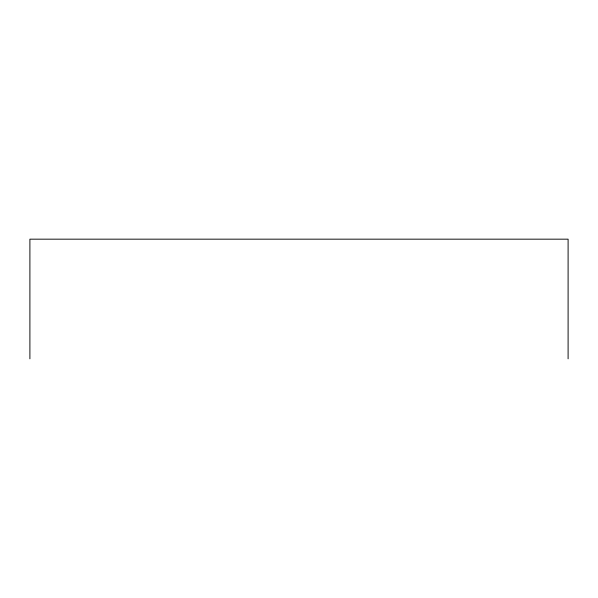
<?xml version="1.0" encoding="UTF-8"?>
<svg xmlns="http://www.w3.org/2000/svg" width="598" height="598" viewBox="0 0 598 598"><rect width="100%" height="100%" fill="white"/><g stroke="black" fill="none" stroke-linecap="round" stroke-linejoin="round"><path stroke-width="0.9" d="M568.1 358.83L568.1 239.17L29.9 239.17L29.9 358.83"/></g></svg>
